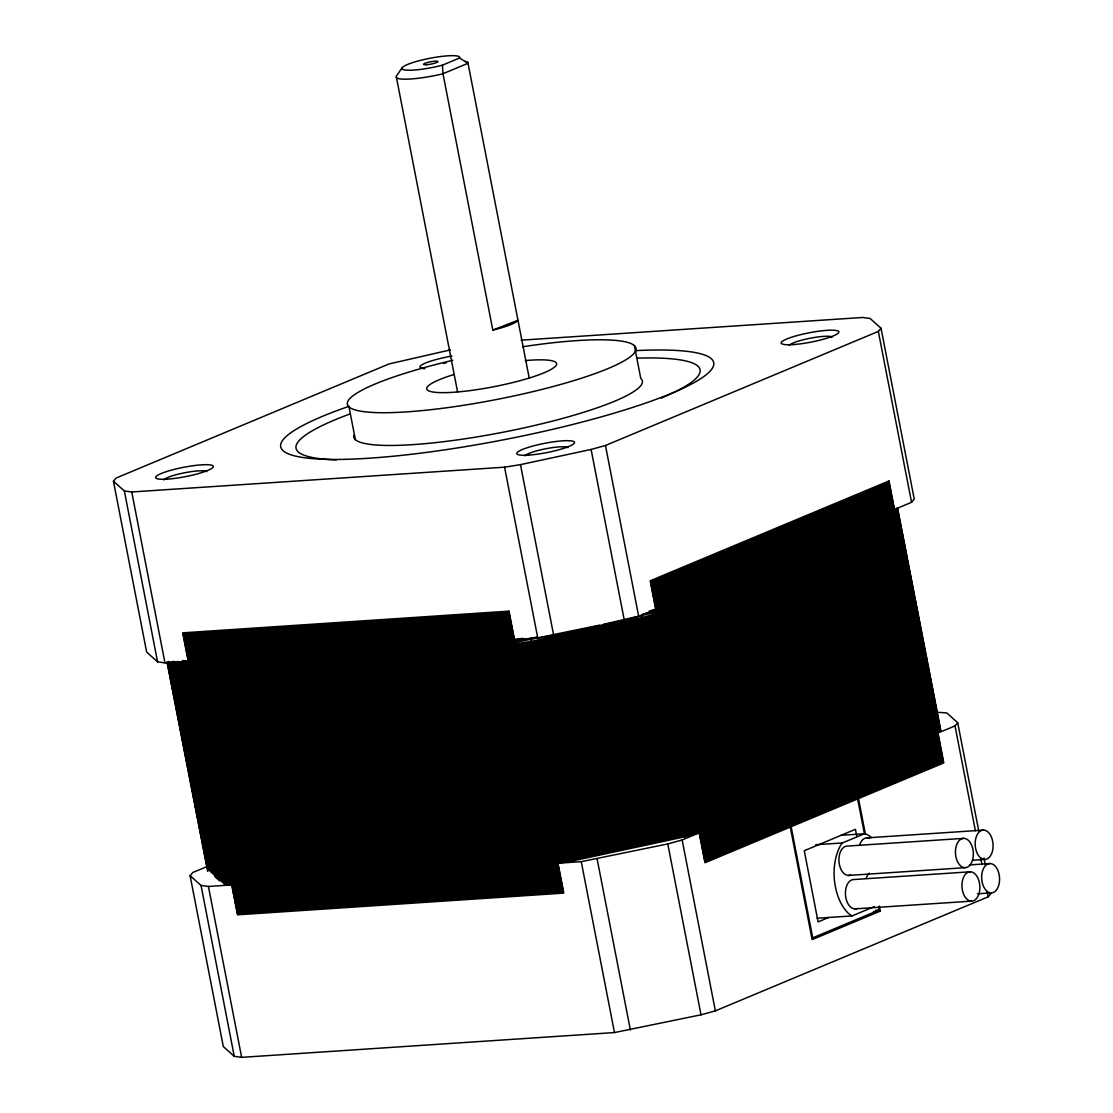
<?xml version="1.0" encoding="UTF-8"?>
<svg xmlns="http://www.w3.org/2000/svg" width="1113" height="1113" viewBox="0 0 1113 1113"><rect width="100%" height="100%" fill="white"/><g stroke="black" fill="none" stroke-linecap="round" stroke-linejoin="round"><path stroke-width="1.5" d="M402.085 67.837L396.298 76.185A36.757 5.941 -11 0 0 437.701 74.988L442.988 73.736L467.975 63.288L467.85 62.384A36.757 5.941 -11 0 0 465.206 61.368M871.576 837.616A43.699 26.545 86.2 0 0 866.276 834.194L864.411 833.748L842.346 842.972L840.927 844.795A43.699 26.545 86.2 0 0 848.621 913.578L852.002 915.929L874.428 906.552M521.107 340.188L862.714 317.469L870.102 318.485L881.037 328.252L914.246 499.139L911.547 502.311L638.681 616.379L624.323 620.331L553.704 635.523L537.788 638.083L164.961 662.875L157.573 661.859L146.652 652.093L113.429 481.206L116.128 478.034L389.007 363.951L450.431 349.885M990.932 893.614L988.233 896.8L715.353 1010.868L701.009 1014.819L614.473 1032.558L241.646 1057.35L234.259 1056.348L223.323 1046.582L190.1 875.681L192.813 872.509L208.312 866.025M113.429 481.206L124.364 490.972L131.751 491.974L504.565 467.182L520.481 464.636L591.1 449.443L605.458 445.492L878.338 331.424L881.037 328.252M897.746 509.114L895.047 512.3L656.28 612.108L603.26 624.379M898.024 510.533L895.325 513.719L656.559 613.527L642.215 617.478L531.235 641.352L515.319 643.898L189.099 665.588L181.711 664.586L178.024 661.303M898.302 511.966L895.603 515.138L656.837 614.946L642.493 618.898L531.513 642.771L515.597 645.331L189.377 667.021L181.989 666.005L177.078 661.623M898.581 513.385L895.882 516.571L657.115 616.379L642.758 620.331L531.791 644.19L515.876 646.75L189.655 668.44L182.268 667.438L176.132 661.957M898.859 514.818L896.16 517.99L657.393 617.798L643.036 621.75L532.056 645.623L516.154 648.169L189.933 669.873L182.546 668.857L173.948 661.192M899.137 516.237L896.438 519.409L657.672 619.231L643.314 623.183L532.334 647.043L516.418 649.602L190.198 671.292L182.81 670.276L173.002 661.512M899.415 517.656L896.716 520.842L657.95 620.651L643.592 624.602L532.612 648.462L516.696 651.022L190.476 672.711L183.089 671.709L172.056 661.845M899.694 519.089L896.981 522.261L658.228 622.07L643.871 626.021L532.89 649.895L516.975 652.455L190.754 674.144L183.367 673.128L171.096 662.165M899.972 520.508L897.259 523.68L658.506 623.503L644.149 627.454L533.169 651.314L517.253 653.874L191.033 675.563L183.645 674.561L168.926 661.4M900.25 521.927L897.537 525.113L658.771 624.922L644.427 628.873L533.447 652.733L517.531 655.293L191.311 676.982L183.923 675.981L167.966 661.734M900.514 523.36L897.815 526.532L659.049 626.341L644.705 630.292L533.725 654.166L517.809 656.726L191.589 678.415L184.202 677.4L167.02 662.054L207.714 871.409M900.793 524.779L898.094 527.952L659.327 627.774L644.984 631.725L534.003 655.585L518.088 658.145L191.867 679.834L184.48 678.833L167.298 663.487M901.071 526.199L898.372 529.385L659.606 629.193L645.262 633.144L534.282 657.018L518.366 659.564L192.146 681.253L184.758 680.252L167.576 664.906M901.349 527.632L898.65 530.804L659.884 630.612L645.526 634.563L534.546 658.437L518.644 660.997L192.424 682.686L185.036 681.671L167.854 666.325M901.627 529.051L898.928 532.237L660.162 632.045L645.804 635.996L534.824 659.856L518.908 662.416L192.702 684.105L185.315 683.104L168.133 667.758M901.906 530.484L899.207 533.656L660.44 633.464L646.083 637.415L535.103 661.289L519.187 663.835L192.966 685.525L185.579 684.523L168.411 669.177M902.184 531.903L899.485 535.075L660.719 634.883L646.361 638.848L535.381 662.708L519.465 665.268L193.245 686.958L185.857 685.942L168.689 670.596M902.462 533.322L899.749 536.508L660.997 636.316L646.639 640.267L535.659 664.127L519.743 666.687L193.523 688.377L186.135 687.375L168.953 672.029M902.74 534.755L900.027 537.927L661.275 637.735L646.917 641.686L535.937 665.56L520.021 668.12L193.801 689.81L186.414 688.794L169.232 673.448M903.005 536.174L900.306 539.346L661.539 639.168L647.196 643.119L536.216 666.979L520.3 669.539L194.079 691.229L186.692 690.227L169.51 674.881M903.283 537.593L900.584 540.779L661.818 640.587L647.474 644.538L536.494 668.398L520.578 670.958L194.358 692.648L186.97 691.646L169.788 676.301M903.561 539.026L900.862 542.198L662.096 642.006L647.752 645.957L536.772 669.831L520.856 672.391L194.636 694.081L187.248 693.065L170.066 677.72M903.839 540.445L901.14 543.617L662.374 643.439L648.016 647.39L537.05 671.25L521.134 673.81L194.914 695.5L187.527 694.498L170.345 679.153M904.118 541.864L901.419 545.05L662.652 644.858L648.295 648.809L537.315 672.683L521.413 675.229L195.192 696.919L187.805 695.917L170.623 680.572M904.396 543.297L901.697 546.469L662.931 646.277L648.573 650.229L537.593 674.102L521.677 676.662L195.457 698.352L188.083 697.336L170.901 681.991M904.674 544.716L901.975 547.902L663.209 647.71L648.851 651.662L537.871 675.521L521.955 678.081L195.735 699.771L188.347 698.769L171.179 683.424M904.952 546.149L902.253 549.321L663.487 649.129L649.129 653.081L538.149 676.954L522.234 679.5L196.013 701.19L188.626 700.188L171.458 684.843M905.231 547.568L902.518 550.74L663.765 650.549L649.408 654.514L538.428 678.374L522.512 680.933L196.291 702.623L188.904 701.607L171.722 686.262M905.509 548.987L902.796 552.173L664.044 651.981L649.686 655.933L538.706 679.793L522.79 682.352L196.57 704.042L189.182 703.04L172 687.695M905.773 550.42L903.074 553.592L664.308 653.401L649.964 657.352L538.984 681.226L523.068 683.785L196.848 705.475L189.46 704.459L172.278 689.114M906.052 551.839L903.353 555.011L664.586 654.834L650.242 658.785L539.262 682.645L523.347 685.205L197.126 706.894L189.739 705.879L172.557 690.547M906.33 553.258L903.631 556.444L664.864 656.253L650.521 660.204L539.541 684.064L523.625 686.624L197.404 708.313L190.017 707.312L172.835 691.966M906.608 554.691L903.909 557.863L665.143 657.672L650.785 661.623L539.819 685.497L523.903 688.057L197.683 709.746L190.295 708.731L173.113 693.385M906.886 556.11L904.187 559.283L665.421 659.105L651.063 663.056L540.083 686.916L524.181 689.476L197.961 711.165L190.573 710.164L173.391 694.818M907.165 557.53L904.466 560.715L665.699 660.524L651.342 664.475L540.361 688.349L524.446 690.895L198.225 712.584L190.838 711.583L173.67 696.237M907.443 558.963L904.744 562.135L665.977 661.943L651.62 665.894L540.64 689.768L524.724 692.328L198.504 714.017L191.116 713.002L173.948 697.656M907.721 560.382L905.022 563.568L666.256 663.376L651.898 667.327L540.918 691.187L525.002 693.747L198.782 715.436L191.394 714.435L174.212 699.089M907.999 561.815L905.286 564.987L666.534 664.795L652.176 668.746L541.196 692.62L525.28 695.166L199.06 716.855L191.673 715.854L174.491 700.508M908.278 563.234L905.565 566.406L666.798 666.214L652.455 670.179L541.475 694.039L525.559 696.599L199.338 718.288L191.951 717.273L174.769 701.927M908.542 564.653L905.843 567.839L667.077 667.647L652.733 671.598L541.753 695.458L525.837 698.018L199.617 719.708L192.229 718.706L175.047 703.36M908.82 566.086L906.121 569.258L667.355 669.066L653.011 673.017L542.031 696.891L526.115 699.437L199.895 721.141L192.507 720.125L175.325 704.779M909.098 567.505L906.399 570.677L667.633 670.499L653.289 674.45L542.309 698.31L526.393 700.87L200.173 722.56L192.786 721.544L175.604 706.199M909.377 568.924L906.678 572.11L667.911 671.918L653.554 675.869L542.588 699.729L526.672 702.289L200.451 723.979L193.064 722.977L175.882 707.631M909.655 570.357L906.956 573.529L668.19 673.337L653.832 677.288L542.852 701.162L526.95 703.722L200.73 725.412L193.342 724.396L176.16 709.051M909.933 571.776L907.234 574.948L668.468 674.77L654.11 678.721L543.13 702.581L527.214 705.141L200.994 726.831L193.606 725.829L176.438 710.484M910.211 573.195L907.512 576.381L668.746 676.189L654.388 680.14L543.408 704.014L527.492 706.56L201.272 728.25L193.885 727.248L176.717 711.903M910.49 574.628L907.777 577.8L669.024 677.608L654.667 681.559L543.687 705.433L527.771 707.993L201.55 729.683L194.163 728.667L176.981 713.322M910.768 576.047L908.055 579.233L669.303 679.041L654.945 682.992L543.965 706.852L528.049 709.412L201.829 731.102L194.441 730.1L177.259 714.755M911.032 577.48L908.333 580.652L669.567 680.46L655.223 684.412L544.243 708.285L528.327 710.831L202.107 732.521L194.719 731.519L177.537 716.174M911.31 578.899L908.611 582.071L669.845 681.879L655.501 685.831L544.521 709.704L528.605 712.264L202.385 733.954L194.998 732.938L177.816 717.593M911.589 580.318L908.89 583.504L670.123 683.312L655.78 687.264L544.8 711.124L528.884 713.683L202.663 735.373L195.276 734.371L178.094 719.026M911.867 581.751L909.168 584.923L670.402 684.732L656.058 688.683L545.078 712.557L529.162 715.103L202.942 736.806L195.554 735.79L178.372 720.445M912.145 583.17L909.446 586.342L670.68 686.165L656.322 690.116L545.342 713.976L529.44 716.535L203.22 738.225L195.832 737.209L178.65 721.864M912.423 584.589L909.724 587.775L670.958 687.584L656.6 691.535L545.62 715.395L529.705 717.955L203.484 739.644L196.111 738.642L178.929 723.297M912.702 586.022L910.003 589.194L671.236 689.003L656.879 692.954L545.899 716.828L529.983 719.388L203.762 741.077L196.375 740.062L179.207 724.716M912.98 587.441L910.281 590.613L671.515 690.436L657.157 694.387L546.177 718.247L530.261 720.807L204.041 742.496L196.653 741.495L179.485 726.149M913.258 588.86L910.545 592.046L671.793 691.855L657.435 695.806L546.455 719.666L530.539 722.226L204.319 743.915L196.931 742.914L179.749 727.568M913.536 590.293L910.824 593.466L672.071 693.274L657.713 697.225L546.733 721.099L530.818 723.659L204.597 745.348L197.21 744.333L180.028 728.987M913.801 591.713L911.102 594.899L672.335 694.707L657.992 698.658L547.012 722.518L531.096 725.078L204.875 746.767L197.488 745.766L180.306 730.42M914.079 593.132L911.38 596.318L672.614 696.126L658.27 700.077L547.29 723.951L531.374 726.497L205.154 748.186L197.766 747.185L180.584 731.839M914.357 594.565L911.658 597.737L672.892 697.545L658.548 701.496L547.568 725.37L531.652 727.93L205.432 749.619L198.044 748.604L180.863 733.258M914.636 595.984L911.937 599.17L673.17 698.978L658.813 702.929L547.846 726.789L531.931 729.349L205.71 751.038L198.323 750.037L181.141 734.691M914.914 597.417L912.215 600.589L673.448 700.397L659.091 704.348L548.111 728.222L532.209 730.768L205.988 752.471L198.601 751.456L181.419 736.11M915.192 598.836L912.493 602.008L673.727 701.83L659.369 705.781L548.389 729.641L532.473 732.201L206.253 753.891L198.865 752.875L181.697 737.529M915.47 600.255L912.771 603.441L674.005 703.249L659.647 707.2L548.667 731.06L532.751 733.62L206.531 755.31L199.144 754.308L181.976 738.962M915.749 601.688L913.05 604.86L674.283 704.668L659.926 708.619L548.946 732.493L533.03 735.053L206.809 756.743L199.422 755.727L182.254 740.382M916.027 603.107L913.314 606.279L674.561 706.101L660.204 710.052L549.224 733.912L533.308 736.472L207.088 758.162L199.7 757.16L182.518 741.815M916.305 604.526L913.592 607.712L674.84 707.52L660.482 711.471L549.502 735.331L533.586 737.891L207.366 759.581L199.978 758.579L182.796 743.234M916.569 605.959L913.87 609.131L675.104 708.939L660.76 712.89L549.78 736.764L533.864 739.324L207.644 761.014L200.257 759.998L183.075 744.653M916.848 607.378L914.149 610.564L675.382 710.372L661.039 714.323L550.059 738.183L534.143 740.743L207.922 762.433L200.535 761.431L183.353 746.086M917.126 608.797L914.427 611.983L675.661 711.791L661.317 715.742L550.337 739.616L534.421 742.162L208.201 763.852L200.813 762.85L183.631 747.505M917.404 610.23L914.705 613.402L675.939 713.21L661.581 717.162L550.615 741.035L534.699 743.595L208.479 765.285L201.091 764.269L183.909 748.924M917.682 611.649L914.983 614.835L676.217 714.643L661.859 718.595L550.879 742.454L534.977 745.014L208.757 766.704L201.37 765.702L184.188 750.357M917.961 613.082L915.262 616.254L676.495 716.062L662.138 720.014L551.158 743.887L535.242 746.433L209.021 768.123L201.634 767.121L184.466 751.776M918.239 614.501L915.54 617.673L676.774 717.482L662.416 721.447L551.436 745.307L535.52 747.866L209.3 769.556L201.912 768.54L184.744 753.195M918.517 615.92L915.818 619.106L677.052 718.915L662.694 722.866L551.714 746.726L535.798 749.286L209.578 770.975L202.19 769.973L185.008 754.628M918.795 617.353L916.082 620.525L677.33 720.334L662.972 724.285L551.992 748.159L536.076 750.719L209.856 772.408L202.469 771.392L185.287 756.047M919.074 618.772L916.361 621.944L677.594 721.767L663.251 725.718L552.271 749.578L536.355 752.138L210.134 773.827L202.747 772.825L185.565 757.48M919.338 620.191L916.639 623.377L677.873 723.186L663.529 727.137L552.549 750.997L536.633 753.557L210.413 775.246L203.025 774.245L185.843 758.899M919.616 621.624L916.917 624.796L678.151 724.605L663.807 728.556L552.827 752.43L536.911 754.99L210.691 776.679L203.303 775.664L186.121 760.318M919.895 623.043L917.195 626.216L678.429 726.038L664.085 729.989L553.105 753.849L537.189 756.409L210.969 778.098L203.582 777.097L186.4 761.751M920.173 624.463L917.474 627.649L678.707 727.457L664.35 731.408L553.37 755.282L537.468 757.828L211.247 779.517L203.86 778.516L186.678 763.17M920.451 625.896L917.752 629.068L678.986 728.876L664.628 732.827L553.648 756.701L537.746 759.261L211.526 780.95L204.138 779.935L186.956 764.589M920.729 627.315L918.03 630.501L679.264 730.309L664.906 734.26L553.926 758.12L538.01 760.68L211.79 782.369L204.402 781.368L187.234 766.022M921.008 628.748L918.308 631.92L679.542 731.728L665.184 735.679L554.204 759.553L538.289 762.099L212.068 783.789L204.681 782.787L187.513 767.441M921.286 630.167L918.573 633.339L679.82 733.147L665.463 737.112L554.483 760.972L538.567 763.532L212.346 785.221L204.959 784.206L187.777 768.86M921.564 631.586L918.851 634.772L680.099 734.58L665.741 738.531L554.761 762.391L538.845 764.951L212.625 786.641L205.237 785.639L188.055 770.293M921.828 633.019L919.129 636.191L680.363 735.999L666.019 739.95L555.039 763.824L539.123 766.384L212.903 788.074L205.515 787.058L188.334 771.712M922.107 634.438L919.408 637.61L680.641 737.432L666.297 741.383L555.317 765.243L539.402 767.803L213.181 789.493L205.794 788.477L188.612 773.145M922.385 635.857L919.686 639.043L680.919 738.851L666.576 742.802L555.596 766.662L539.68 769.222L213.459 790.912L206.072 789.91L188.89 774.565M922.663 637.29L919.964 640.462L681.198 740.27L666.84 744.221L555.874 768.095L539.958 770.655L213.738 792.345L206.35 791.329L189.168 775.984M922.941 638.709L920.242 641.881L681.476 741.703L667.118 745.654L556.138 769.514L540.236 772.074L214.016 793.764L206.628 792.762L189.447 777.417M923.22 640.128L920.521 643.314L681.754 743.122L667.397 747.073L556.417 770.947L540.501 773.493L214.28 795.183L206.907 794.181L189.725 778.836M923.498 641.561L920.799 644.733L682.032 744.541L667.675 748.493L556.695 772.366L540.779 774.926L214.559 796.616L207.171 795.6L190.003 780.255M923.776 642.98L921.077 646.166L682.311 745.974L667.953 749.925L556.973 773.785L541.057 776.345L214.837 798.035L207.449 797.033L190.281 781.688M924.054 644.413L921.341 647.585L682.589 747.393L668.231 751.345L557.251 775.218L541.335 777.764L215.115 799.454L207.728 798.452L190.546 783.107M924.333 645.832L921.62 649.004L682.867 748.812L668.51 752.778L557.53 776.637L541.614 779.197L215.393 800.887L208.006 799.871L190.824 784.526M924.597 647.251L921.898 650.437L683.132 750.245L668.788 754.197L557.808 778.057L541.892 780.616L215.672 802.306L208.284 801.304L191.102 785.959M924.875 648.684L922.176 651.856L683.41 751.665L669.066 755.616L558.086 779.49L542.17 782.036L215.95 803.739L208.562 802.723L191.38 787.378M925.153 650.103L922.454 653.275L683.688 753.098L669.344 757.049L558.364 780.909L542.448 783.469L216.228 805.158L208.841 804.143L191.659 788.811M925.432 651.522L922.733 654.708L683.966 754.517L669.609 758.468L558.643 782.328L542.727 784.888L216.506 806.577L209.119 805.575L191.937 790.23M925.71 652.955L923.011 656.127L684.245 755.936L669.887 759.887L558.907 783.761L543.005 786.321L216.785 808.01L209.397 806.995L192.215 791.649M925.988 654.374L923.289 657.546L684.523 757.369L670.165 761.32L559.185 785.18L543.269 787.74L217.049 809.429L209.661 808.428L192.493 793.082M926.266 655.794L923.567 658.979L684.801 758.788L670.443 762.739L559.463 786.613L543.547 789.159L217.327 810.848L209.94 809.847L192.772 794.501M926.545 657.226L923.846 660.399L685.079 760.207L670.722 764.158L559.742 788.032L543.826 790.592L217.605 812.281L210.218 811.266L193.036 795.92M926.823 658.646L924.11 661.832L685.358 761.64L671 765.591L560.02 789.451L544.104 792.011L217.884 813.7L210.496 812.699L193.314 797.353M927.101 660.079L924.388 663.251L685.622 763.059L671.278 767.01L560.298 790.884L544.382 793.43L218.162 815.119L210.774 814.118L193.592 798.772M927.366 661.498L924.666 664.67L685.9 764.478L671.556 768.443L560.576 792.303L544.66 794.863L218.44 816.552L211.053 815.537L193.871 800.191M927.644 662.917L924.945 666.103L686.178 765.911L671.835 769.862L560.855 793.722L544.939 796.282L218.718 817.972L211.331 816.97L194.149 801.624M927.922 664.35L925.223 667.522L686.457 767.33L672.113 771.281L561.133 795.155L545.217 797.701L218.997 819.405L211.609 818.389L194.427 803.043M928.2 665.769L925.501 668.941L686.735 768.763L672.377 772.714L561.411 796.574L545.495 799.134L219.275 820.824L211.887 819.808L194.705 804.462M928.479 667.188L925.779 670.374L687.013 770.182L672.655 774.133L561.675 797.993L545.773 800.553L219.553 822.243L212.166 821.241L194.984 805.895M928.757 668.621L926.058 671.793L687.291 771.601L672.934 775.552L561.954 799.426L546.038 801.986L219.818 823.676L212.43 822.66L195.262 807.315M929.035 670.04L926.336 673.212L687.57 773.034L673.212 776.985L562.232 800.845L546.316 803.405L220.096 825.095L212.708 824.093L195.54 808.748M929.313 671.459L926.6 674.645L687.848 774.453L673.49 778.404L562.51 802.264L546.594 804.824L220.374 826.514L212.986 825.512L195.805 810.167M929.592 672.892L926.879 676.064L688.126 775.872L673.768 779.823L562.788 803.697L546.873 806.257L220.652 827.947L213.265 826.931L196.083 811.586M929.856 674.311L927.157 677.497L688.391 777.305L674.047 781.256L563.067 805.116L547.151 807.676L220.931 829.366L213.543 828.364L196.361 813.019M930.134 675.744L927.435 678.916L688.669 778.724L674.325 782.676L563.345 806.549L547.429 809.095L221.209 830.785L213.821 829.783L196.639 814.438M930.412 677.163L927.713 680.335L688.947 780.143L674.603 784.095L563.623 807.968L547.707 810.528L221.487 832.218L214.099 831.202L196.918 815.857M930.691 678.582L927.992 681.768L689.225 781.576L674.881 785.528L563.901 809.388L547.986 811.947L221.765 833.637L214.378 832.635L197.196 817.29M930.969 680.015L928.27 683.187L689.504 782.995L675.146 786.947L564.166 810.821L548.264 813.366L222.043 835.07L214.656 834.054L197.474 818.709M931.247 681.434L928.548 684.606L689.782 784.428L675.424 788.38L564.444 812.24L548.528 814.799L222.322 836.489L214.934 835.473L197.752 820.128M931.525 682.853L928.826 686.039L690.06 785.848L675.702 789.799L564.722 813.659L548.806 816.219L222.586 837.908L215.199 836.906L198.031 821.561M931.804 684.286L929.105 687.458L690.338 787.267L675.981 791.218L565.001 815.092L549.085 817.652L222.864 839.341L215.477 838.326L198.309 822.98M932.082 685.705L929.369 688.877L690.616 788.7L676.259 792.651L565.279 816.511L549.363 819.071L223.143 840.76L215.755 839.759L198.573 824.413M932.36 687.124L929.647 690.31L690.895 790.119L676.537 794.07L565.557 817.93L549.641 820.49L223.421 842.179L216.033 841.178L198.851 825.832M932.624 688.557L929.925 691.73L691.159 791.538L676.815 795.489L565.835 819.363L549.919 821.923L223.699 843.612L216.312 842.597L199.13 827.251M932.903 689.977L930.204 693.162L691.437 792.971L677.094 796.922L566.114 820.782L550.198 823.342L223.977 845.031L216.59 844.03L199.408 828.684M933.181 691.396L930.482 694.582L691.716 794.39L677.372 798.341L566.392 822.215L550.476 824.761L224.256 846.45L216.868 845.449L199.686 830.103M933.459 692.829L930.76 696.001L691.994 795.809L677.636 799.76L566.67 823.634L550.754 826.194L224.534 847.883L217.146 846.868L199.964 831.522M933.737 694.248L931.038 697.434L692.272 797.242L677.914 801.193L566.934 825.053L551.032 827.613L224.812 849.302L217.425 848.301L200.243 832.955M934.016 695.681L931.317 698.853L692.55 798.661L678.193 802.612L567.213 826.486L551.297 829.032L225.076 850.722L217.703 849.72L200.521 834.374M934.294 697.1L931.595 700.272L692.829 800.08L678.471 804.045L567.491 827.905L551.575 830.465L225.355 852.155L217.967 851.139L200.799 835.793M934.572 698.519L931.873 701.705L693.107 801.513L678.749 805.464L567.769 829.324L551.853 831.884L225.633 853.574L218.245 852.572L201.077 837.226M934.85 699.952L932.138 703.124L693.385 802.932L679.027 806.883L568.047 830.757L552.131 833.317L225.911 855.007L218.524 853.991L201.342 838.645M935.129 701.371L932.416 704.543L693.663 804.365L679.306 808.316L568.326 832.176L552.41 834.736L226.189 856.426L218.802 855.424L201.62 840.078M935.393 702.79L932.694 705.976L693.928 805.784L679.584 809.735L568.604 833.595L552.688 836.155L226.468 857.845L219.08 856.843L201.898 841.498M935.671 704.223L932.972 707.395L694.206 807.203L679.862 811.154L568.882 835.028L552.966 837.588L226.746 859.278L219.358 858.262L202.176 842.917M935.95 705.642L933.25 708.814L694.484 808.636L680.14 812.587L569.16 836.447L553.244 839.007L227.024 860.697L219.637 859.695L202.455 844.35M936.228 707.061L933.529 710.247L694.762 810.055L680.405 814.006L569.439 837.88L553.523 840.426L227.302 862.116L219.915 861.114L202.733 845.769M936.506 708.494L933.807 711.666L695.041 811.474L680.683 815.426L569.703 839.299L553.801 841.859L227.581 863.549L220.193 862.533L203.011 847.188M936.784 709.913L934.085 713.099L695.319 812.907L680.961 816.859L569.981 840.718L554.065 843.278L227.845 864.968L220.457 863.966L203.289 848.621M937.063 711.346L934.364 714.518L695.597 814.326L681.239 818.278L570.259 842.151L554.344 844.697L228.123 866.387L220.736 865.385L203.568 850.04M937.341 712.765L934.642 715.937L695.875 815.746L681.518 819.711L570.538 843.571L554.622 846.13L228.402 867.82L221.014 866.804L203.832 851.459M937.619 714.184L934.906 717.37L696.154 817.179L681.796 821.13L570.816 844.99L554.9 847.55L228.68 869.239L221.292 868.237L204.11 852.892M937.897 715.617L935.184 718.789L696.418 818.598L682.074 822.549L571.094 846.423L555.178 848.982L228.958 870.672L221.57 869.656L204.389 854.311M938.162 717.036L935.463 720.208L696.696 820.031L682.352 823.982L571.372 847.842L555.457 850.402L229.236 872.091L221.849 871.076L204.667 855.744M938.44 718.455L935.741 721.641L696.975 821.45L682.631 825.401L571.651 849.261L555.735 851.821L229.515 873.51L222.127 872.509L204.945 857.163M938.718 719.888L936.019 723.06L697.253 822.869L682.909 826.82L571.929 850.694L556.013 853.254L229.793 874.943L222.405 873.928L205.223 858.582M938.996 721.307L936.297 724.48L697.531 824.302L683.173 828.253L572.207 852.113L556.291 854.673L230.071 876.362L222.683 875.361L205.502 860.015M939.275 722.727L936.576 725.913L697.809 825.721L683.452 829.672L572.472 853.546L556.57 856.092L230.349 877.781L222.962 876.78L205.78 861.434M939.553 724.16L936.854 727.332L698.088 827.14L683.73 831.091L572.75 854.965L556.834 857.525L230.614 879.214L223.226 878.199L206.058 862.853M939.831 725.579L937.132 728.765L698.366 828.573L684.008 832.524L573.028 856.384L557.112 858.944L230.892 880.633L223.504 879.632L206.336 864.286M940.109 727.012L937.396 730.184L698.644 829.992L684.286 833.943L573.306 857.817L557.39 860.363L231.17 882.053L223.783 881.051L206.601 865.705M940.388 728.431L937.675 731.603L698.922 831.411L684.565 835.376L573.585 859.236L557.669 861.796L231.448 883.485L224.061 882.47L206.879 867.124M937.953 733.036L940.652 729.85M190.1 875.681L201.036 885.447L208.423 886.463L581.25 861.671L667.786 843.918L682.144 839.967L955.01 725.899L957.709 722.727L946.787 712.96L936.061 712.167M459.502 58.029A29.397 4.758 -11 0 0 428.881 58.474A29.397 4.758 -11 0 0 402.753 69.396A29.397 4.758 -11 0 0 442.445 65.166L459.502 58.029L467.975 63.288M492.809 330.074L517.893 320.266A36.757 5.941 -11 0 1 496.565 329.184L492.809 330.074L442.988 73.736L442.445 65.166M650.479 582.196L889.231 482.388M650.743 583.615L889.51 483.807M651.022 585.048L889.788 485.24M651.3 586.468L890.066 486.659M651.578 587.901L890.344 488.078M651.856 589.32L890.623 489.511M652.135 590.739L890.901 490.93M652.413 592.172L891.179 492.349M652.691 593.591L891.457 493.782M652.969 595.01L891.722 495.202M653.248 596.443L892 496.635M653.512 597.862L892.278 498.054M653.79 599.281L892.556 499.473M654.068 600.714L892.835 500.906M654.347 602.133L893.113 502.325M654.625 603.566L893.391 503.744M654.903 604.985L893.669 505.177M655.181 606.404L893.948 506.596M655.46 607.837L894.226 508.015M699.465 834.263L938.231 734.455M699.743 835.696L938.509 735.874M700.021 837.115L938.788 737.307M700.3 838.534L939.066 738.726M700.578 839.967L939.344 740.145M700.856 841.386L939.622 741.578M701.134 842.805L939.901 742.997M701.413 844.238L940.165 744.43M701.691 845.657L940.443 745.849M701.955 847.076L940.722 747.268M702.233 848.509L941 748.701M702.512 849.929L941.278 750.12M702.79 851.362L941.556 751.539M703.068 852.781L941.835 752.972M703.346 854.2L942.113 754.391M703.625 855.633L942.391 755.81M703.903 857.052L942.669 757.243M704.181 858.471L942.934 758.663M704.446 859.904L943.212 760.096M704.724 861.323L943.49 761.515M828.712 917.474L818.097 921.912L804.268 850.708L855.424 829.31L856.704 835.891M878.588 906.65L879.242 910.017L812.727 937.828L791.134 826.75M879.381 905.982L880.369 911.088L812.142 939.609L790.007 825.679M649.352 611.009L655.738 609.256M699.187 832.844L684.843 836.795L573.863 860.655L557.947 863.215M231.727 884.905L224.339 883.903L181.155 661.734L188.542 662.75L514.763 641.06L537.398 637.053M599.893 625.103L515.041 642.479L188.82 664.169L181.433 663.167M514.484 639.627L522.442 638.347M183.005 634.257L509.225 612.567M183.283 635.69L509.504 614M183.562 637.109L509.782 615.419M183.84 638.542L510.06 616.839M184.118 639.961L510.338 618.272M184.396 641.38L510.617 619.691M184.661 642.813L510.881 621.124M184.939 644.232L511.159 622.543M185.217 645.651L511.437 623.962M185.495 647.084L511.716 625.395M185.774 648.503L511.994 626.814M186.052 649.922L512.272 628.233M186.33 651.355L512.55 629.666M186.608 652.774L512.829 631.085M186.887 654.207L513.107 632.504M187.165 655.627L513.385 633.937M187.429 657.046L513.649 635.356M187.707 658.479L513.928 636.789M187.986 659.898L514.206 638.208M841.108 835.293L864.411 833.748M867.138 837.852L983.655 830.103M815.718 844.739L842.346 842.972M232.005 886.338L558.225 864.634M963.928 838.339L847.424 846.089A14.706 8.932 86.2 0 0 839.077 862.45A14.706 8.932 86.2 0 0 850.652 875.013M232.283 887.757L558.503 866.067M232.561 889.176L558.782 867.486M232.84 890.609L559.06 868.919M233.104 892.028L559.324 870.338M233.382 893.447L559.602 871.757M233.66 894.88L559.881 873.19M233.939 896.299L560.159 874.609M234.217 897.718L560.437 876.028M234.495 899.151L560.715 877.461M234.773 900.57L560.994 878.88M235.052 902.003L561.272 880.3M235.33 903.422L561.55 881.733M235.608 904.841L561.828 883.152M235.873 906.274L562.093 884.585M236.151 907.693L562.371 886.004M236.429 909.112L562.649 887.423M972.595 860.252L984.588 859.459A14.706 8.932 86.2 0 0 991.641 837.644A14.706 8.932 86.2 0 0 976.129 837.226A14.706 8.932 86.2 0 0 984.588 859.459M236.707 910.545L562.928 888.856M236.986 911.964L563.206 890.275M237.264 913.383L563.484 891.694M969.59 864.912L990.153 863.549M848.356 875.444L964.86 867.695A14.706 8.932 86.2 0 0 971.913 845.894A14.706 8.932 86.2 0 0 956.415 845.477A14.706 8.932 86.2 0 0 964.86 867.695M970.439 871.785L853.921 879.534A14.706 8.932 86.2 0 0 845.574 895.895A14.706 8.932 86.2 0 0 857.163 908.458M977.381 893.809L991.085 892.904A14.706 8.932 86.2 0 0 998.138 871.089A14.706 8.932 86.2 0 0 982.626 870.672A14.706 8.932 86.2 0 0 991.085 892.904M854.854 908.89L971.371 901.154A14.706 8.932 86.2 0 0 978.424 879.34A14.706 8.932 86.2 0 0 962.912 878.922A14.706 8.932 86.2 0 0 971.371 901.154M875.848 910.253L879.242 910.017M873.51 911.547L880.369 911.088M817.053 918.253L852.002 915.929M182.351 660.51L188.264 661.317M207.157 868.557L224.339 883.903M214.795 876.557L219.706 880.94M957.709 722.727L978.758 831.008M984.031 858.081L985.339 864.857M878.338 331.424L911.547 502.311M955.01 725.899L975.405 830.813M980.664 857.873L981.986 864.648M987.245 891.722L988.233 896.8M940.93 731.283L897.481 507.695L894.769 510.867L656.002 610.675L641.658 614.626L685.121 838.214M858.22 797.158L865.497 834.569M857.65 798.939L864.509 834.291M634.368 345.559L640.74 378.309A147.013 23.763 -11 0 1 506.039 431.635A147.013 23.763 -11 0 1 353.809 435.239M605.458 445.492L638.681 616.379M682.144 839.967L715.353 1010.868M591.1 449.443L624.323 620.331M667.786 843.918L701.009 1014.819M467.85 62.384L529.273 378.364M520.481 464.636L553.704 635.523M597.166 859.111L630.375 1029.998M504.565 467.182L537.788 638.083M581.25 861.671L614.473 1032.558M530.678 638.5L573.863 860.655M396.506 77.729L457.596 392.013M349.009 406.927L355.381 439.677M131.751 491.974L164.961 662.875M208.423 886.463L241.646 1057.35M124.364 490.972L157.573 661.859M201.036 885.447L234.259 1056.348M859.626 844.976A14.706 8.932 86.2 0 1 869.476 838.409M866.123 878.421A14.706 8.932 86.2 0 1 869.225 873.135M636.246 350.609A220.513 35.63 -11 0 1 657.574 398.788A220.513 35.63 -11 0 1 345.336 459.321A220.513 35.63 -11 0 1 349.092 406.273M525.364 360.57A66.154 10.685 -11 0 1 542.198 373.537A66.154 10.685 -11 0 1 444.365 392.652A66.154 10.685 -11 0 1 453.979 374.511M163.778 479.94A22.051 3.562 -11 0 1 184.814 472.719A22.051 3.562 -11 0 1 206.698 471.648M637.707 358.108A205.808 33.265 -11 0 1 661.178 398.148M336.502 459.906A205.808 33.265 -11 0 1 349.552 414.106M424.832 368.709A29.397 4.758 -11 0 1 424.123 363.645A29.397 4.758 -11 0 1 451.934 356.077M522.526 346.783A147.013 23.763 -11 0 1 612.762 366.525A147.013 23.763 -11 0 1 375.331 412.575A147.013 23.763 -11 0 1 452.838 360.292M789.284 345.42A22.051 3.562 -11 0 1 810.334 338.199A22.051 3.562 -11 0 1 832.218 337.142M443.572 363.422A22.051 3.562 -11 0 1 446.341 362.796M524.946 455.927A22.051 3.562 -11 0 1 545.982 448.706A22.051 3.562 -11 0 1 567.88 447.635M888.953 480.969L650.201 580.777L705.002 862.742L943.768 762.934L888.953 480.969M508.947 611.148L182.727 632.838L237.542 914.816L563.762 893.127L508.947 611.148M793.541 344.557A29.397 4.758 -11 0 0 838.771 332.425A29.397 4.758 -11 0 0 797.673 335.416A29.397 4.758 -11 0 0 793.541 344.557M167.423 479.119A29.397 4.758 -11 0 0 213.181 467.084A29.397 4.758 -11 0 0 172.821 469.756A29.397 4.758 -11 0 0 167.423 479.119M528.592 455.106A29.397 4.758 -11 0 0 574.35 443.057A29.397 4.758 -11 0 0 533.99 445.743A29.397 4.758 -11 0 0 528.592 455.106M426.529 64.721A7.346 1.183 -11 0 0 437.966 61.716A7.346 1.183 -11 0 0 427.879 62.384A7.346 1.183 -11 0 0 426.529 64.721"/></g></svg>
